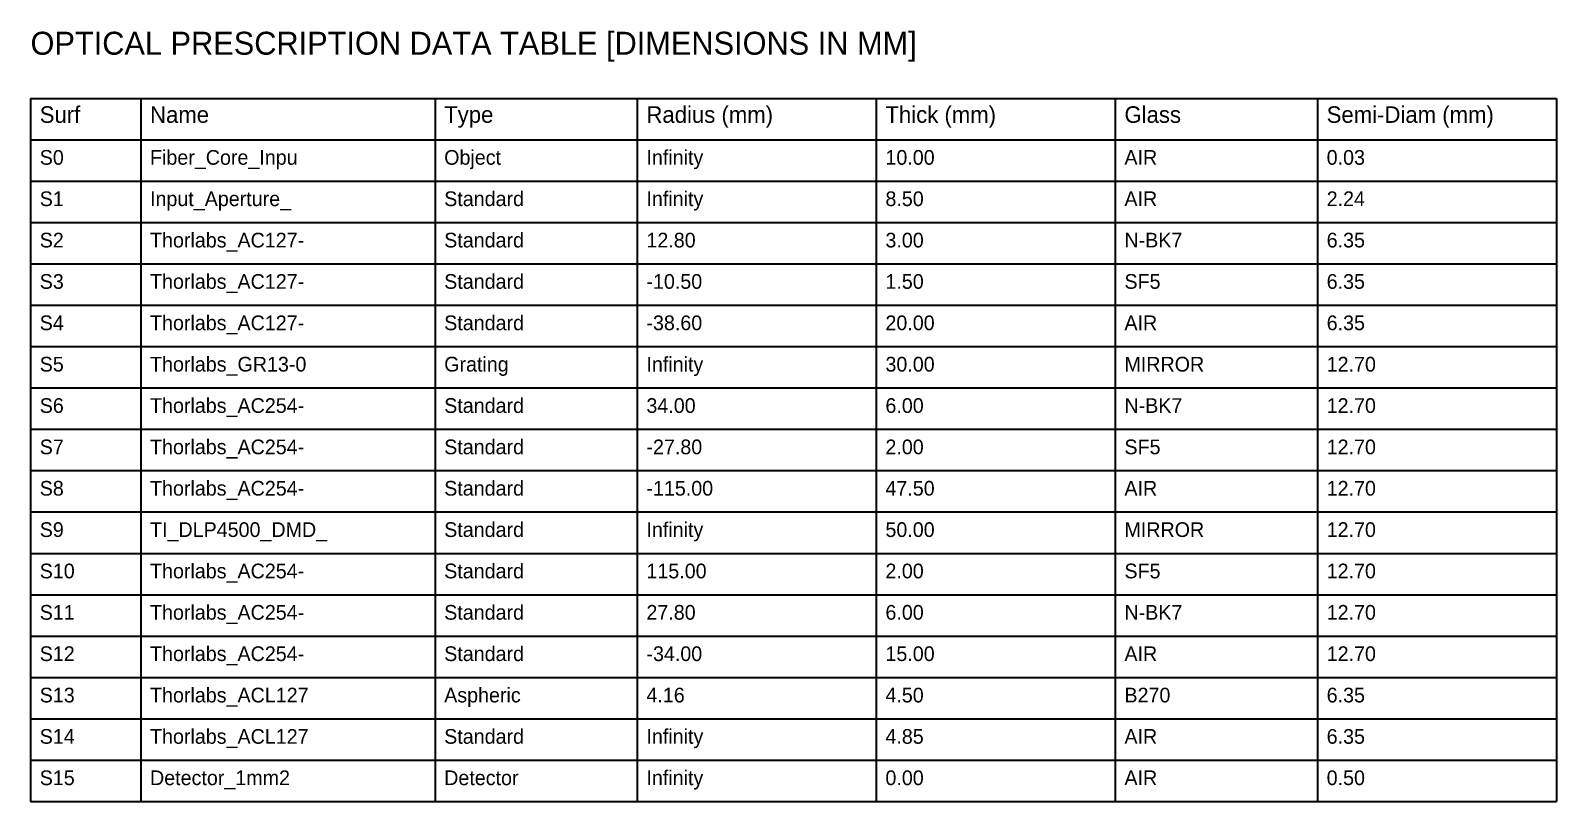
# Model space of a CAD drawing. Header units: metres. Extents: x -52 to 124, y -112 to 84.
# Drawn here: x -41.9 to 124.1, y -112.5 to -28.6 of the extents above; entities that cross this region are included whole.
import ezdxf
from ezdxf.enums import TextEntityAlignment as Align

# ---------------------------------------------------------------- set-up
doc = ezdxf.new("R2010")
doc.units = ezdxf.units.M
doc.layers.add('TITLE_BLOCK', color=7, linetype='CONTINUOUS', lineweight=35)

msp = doc.modelspace()

# ---------------------------------------------------------------- linework, layer by layer
at = {"layer": 'TITLE_BLOCK'}
for p, q in [((-41.85, -36), (124.15, -36)), ((-41.85, -36), (-41.85, -112.5)), ((-29.85, -36), (-29.85, -112.5)), ((2.15, -36), (2.15, -112.5)), ((24.15, -36), (24.15, -112.5)), ((50.15, -36), (50.15, -112.5)), ((76.15, -36), (76.15, -112.5)), ((98.15, -36), (98.15, -112.5)), ((124.15, -36), (124.15, -112.5)), ((-41.85, -40.5), (124.15, -40.5)), ((-41.85, -45), (124.15, -45)), ((-41.85, -49.5), (124.15, -49.5)), ((-41.85, -54), (124.15, -54)), ((-41.85, -58.5), (124.15, -58.5)), ((-41.85, -63), (124.15, -63)), ((-41.85, -67.5), (124.15, -67.5)), ((-41.85, -72), (124.15, -72)), ((-41.85, -76.5), (124.15, -76.5)), ((-41.85, -81), (124.15, -81)), ((-41.85, -85.5), (124.15, -85.5)), ((-41.85, -90), (124.15, -90)), ((-41.85, -94.5), (124.15, -94.5)), ((-41.85, -99), (124.15, -99)), ((-41.85, -103.5), (124.15, -103.5)), ((-41.85, -108), (124.15, -108)), ((-41.85, -112.5), (124.15, -112.5))]:
    msp.add_line(p, q, dxfattribs=at)

# ---------------------------------------------------------------- texts
for s, height, p in [('OPTICAL PRESCRIPTION DATA TABLE [DIMENSIONS IN MM]', 2.5, (-41.85, -32)), ('Surf', 1.8, (-40.85, -39.2)), ('Name', 1.8, (-28.85, -39.2)), ('Type', 1.8, (3.15, -39.2)), ('Radius (mm)', 1.8, (25.15, -39.2)), ('Thick (mm)', 1.8, (51.15, -39.2)), ('Glass', 1.8, (77.15, -39.2)), ('Semi-Diam (mm)', 1.8, (99.15, -39.2)), ('S0', 1.6, (-40.85, -43.7)), ('Fiber_Core_Inpu', 1.6, (-28.85, -43.7)), ('Object', 1.6, (3.15, -43.7)), ('Infinity', 1.6, (25.15, -43.7)), ('10.00', 1.6, (51.15, -43.7)), ('AIR', 1.6, (77.15, -43.7)), ('0.03', 1.6, (99.15, -43.7)), ('S1', 1.6, (-40.85, -48.2)), ('Input_Aperture_', 1.6, (-28.85, -48.2)), ('Standard', 1.6, (3.15, -48.2)), ('Infinity', 1.6, (25.15, -48.2)), ('8.50', 1.6, (51.15, -48.2)), ('AIR', 1.6, (77.15, -48.2)), ('2.24', 1.6, (99.15, -48.2)), ('S2', 1.6, (-40.85, -52.7)), ('Thorlabs_AC127-', 1.6, (-28.85, -52.7)), ('Standard', 1.6, (3.15, -52.7)), ('12.80', 1.6, (25.15, -52.7)), ('3.00', 1.6, (51.15, -52.7)), ('N-BK7', 1.6, (77.15, -52.7)), ('6.35', 1.6, (99.15, -52.7)), ('S3', 1.6, (-40.85, -57.2)), ('Thorlabs_AC127-', 1.6, (-28.85, -57.2)), ('Standard', 1.6, (3.15, -57.2)), ('-10.50', 1.6, (25.15, -57.2)), ('1.50', 1.6, (51.15, -57.2)), ('SF5', 1.6, (77.15, -57.2)), ('6.35', 1.6, (99.15, -57.2)), ('S4', 1.6, (-40.85, -61.7)), ('Thorlabs_AC127-', 1.6, (-28.85, -61.7)), ('Standard', 1.6, (3.15, -61.7)), ('-38.60', 1.6, (25.15, -61.7)), ('20.00', 1.6, (51.15, -61.7)), ('AIR', 1.6, (77.15, -61.7)), ('6.35', 1.6, (99.15, -61.7)), ('S5', 1.6, (-40.85, -66.2)), ('Thorlabs_GR13-0', 1.6, (-28.85, -66.2)), ('Grating', 1.6, (3.15, -66.2)), ('Infinity', 1.6, (25.15, -66.2)), ('30.00', 1.6, (51.15, -66.2)), ('MIRROR', 1.6, (77.15, -66.2)), ('12.70', 1.6, (99.15, -66.2)), ('S6', 1.6, (-40.85, -70.7)), ('Thorlabs_AC254-', 1.6, (-28.85, -70.7)), ('Standard', 1.6, (3.15, -70.7)), ('34.00', 1.6, (25.15, -70.7)), ('6.00', 1.6, (51.15, -70.7)), ('N-BK7', 1.6, (77.15, -70.7)), ('12.70', 1.6, (99.15, -70.7)), ('Thorlabs_AC254-', 1.6, (-28.85, -75.2)), ('Standard', 1.6, (3.15, -75.2)), ('S7', 1.6, (-40.85, -75.2)), ('-27.80', 1.6, (25.15, -75.2)), ('2.00', 1.6, (51.15, -75.2)), ('SF5', 1.6, (77.15, -75.2)), ('12.70', 1.6, (99.15, -75.2)), ('S8', 1.6, (-40.85, -79.7)), ('Thorlabs_AC254-', 1.6, (-28.85, -79.7)), ('Standard', 1.6, (3.15, -79.7)), ('-115.00', 1.6, (25.15, -79.7)), ('47.50', 1.6, (51.15, -79.7)), ('AIR', 1.6, (77.15, -79.7)), ('12.70', 1.6, (99.15, -79.7)), ('S9', 1.6, (-40.85, -84.2)), ('TI_DLP4500_DMD_', 1.6, (-28.85, -84.2)), ('Standard', 1.6, (3.15, -84.2)), ('Infinity', 1.6, (25.15, -84.2)), ('50.00', 1.6, (51.15, -84.2)), ('MIRROR', 1.6, (77.15, -84.2)), ('12.70', 1.6, (99.15, -84.2)), ('S10', 1.6, (-40.85, -88.7)), ('Thorlabs_AC254-', 1.6, (-28.85, -88.7)), ('Standard', 1.6, (3.15, -88.7)), ('115.00', 1.6, (25.15, -88.7)), ('2.00', 1.6, (51.15, -88.7)), ('SF5', 1.6, (77.15, -88.7)), ('12.70', 1.6, (99.15, -88.7)), ('S11', 1.6, (-40.85, -93.2)), ('Thorlabs_AC254-', 1.6, (-28.85, -93.2)), ('Standard', 1.6, (3.15, -93.2)), ('27.80', 1.6, (25.15, -93.2)), ('6.00', 1.6, (51.15, -93.2)), ('N-BK7', 1.6, (77.15, -93.2)), ('12.70', 1.6, (99.15, -93.2)), ('S12', 1.6, (-40.85, -97.7)), ('Thorlabs_AC254-', 1.6, (-28.85, -97.7)), ('Standard', 1.6, (3.15, -97.7)), ('-34.00', 1.6, (25.15, -97.7)), ('15.00', 1.6, (51.15, -97.7)), ('AIR', 1.6, (77.15, -97.7)), ('12.70', 1.6, (99.15, -97.7)), ('S13', 1.6, (-40.85, -102.2)), ('Thorlabs_ACL127', 1.6, (-28.85, -102.2)), ('Aspheric', 1.6, (3.15, -102.2)), ('4.16', 1.6, (25.15, -102.2)), ('4.50', 1.6, (51.15, -102.2)), ('B270', 1.6, (77.15, -102.2)), ('6.35', 1.6, (99.15, -102.2)), ('Thorlabs_ACL127', 1.6, (-28.85, -106.7)), ('Standard', 1.6, (3.15, -106.7)), ('Infinity', 1.6, (25.15, -106.7)), ('S14', 1.6, (-40.85, -106.7)), ('4.85', 1.6, (51.15, -106.7)), ('AIR', 1.6, (77.15, -106.7)), ('6.35', 1.6, (99.15, -106.7)), ('S15', 1.6, (-40.85, -111.2)), ('Detector_1mm2', 1.6, (-28.85, -111.2)), ('Detector', 1.6, (3.15, -111.2)), ('Infinity', 1.6, (25.15, -111.2)), ('0.00', 1.6, (51.15, -111.2)), ('AIR', 1.6, (77.15, -111.2)), ('0.50', 1.6, (99.15, -111.2))]:
    msp.add_text(s, height=height, dxfattribs=at).set_placement(p, align=Align.BOTTOM_LEFT)

doc.saveas('drawing.dxf')
